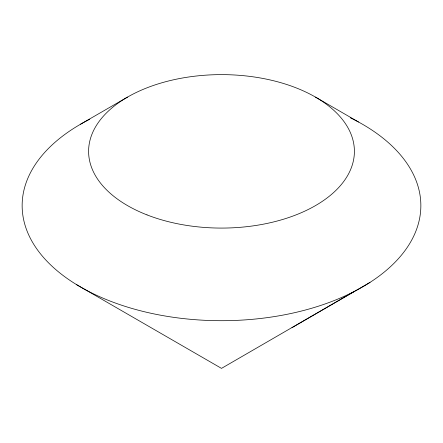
<?xml version="1.0" encoding="UTF-8"?>
<svg xmlns="http://www.w3.org/2000/svg" width="443" height="443" viewBox="0 0 443 443"><rect width="100%" height="100%" fill="white"/><g stroke="black" fill="none" stroke-linecap="round" stroke-linejoin="round"><path stroke-width="0.66" d="M76.705 284.716L221.5 368.377L354.483 291.35M291.981 327.687L370.01 282.385M80.537 124.223L127.523 97.095M315.477 97.095L358.525 122.013M350.247 117.738A199.35 115.091 0 0 1 367.225 284.146A199.35 115.091 0 0 1 78.5 285.801A199.35 115.091 0 0 1 89.763 119.228M147.01 214.894A132.9 76.728 0 0 0 354.062 156.828A132.9 76.728 0 0 0 163.428 82.337A132.9 76.728 0 0 0 147.01 214.894"/></g></svg>
